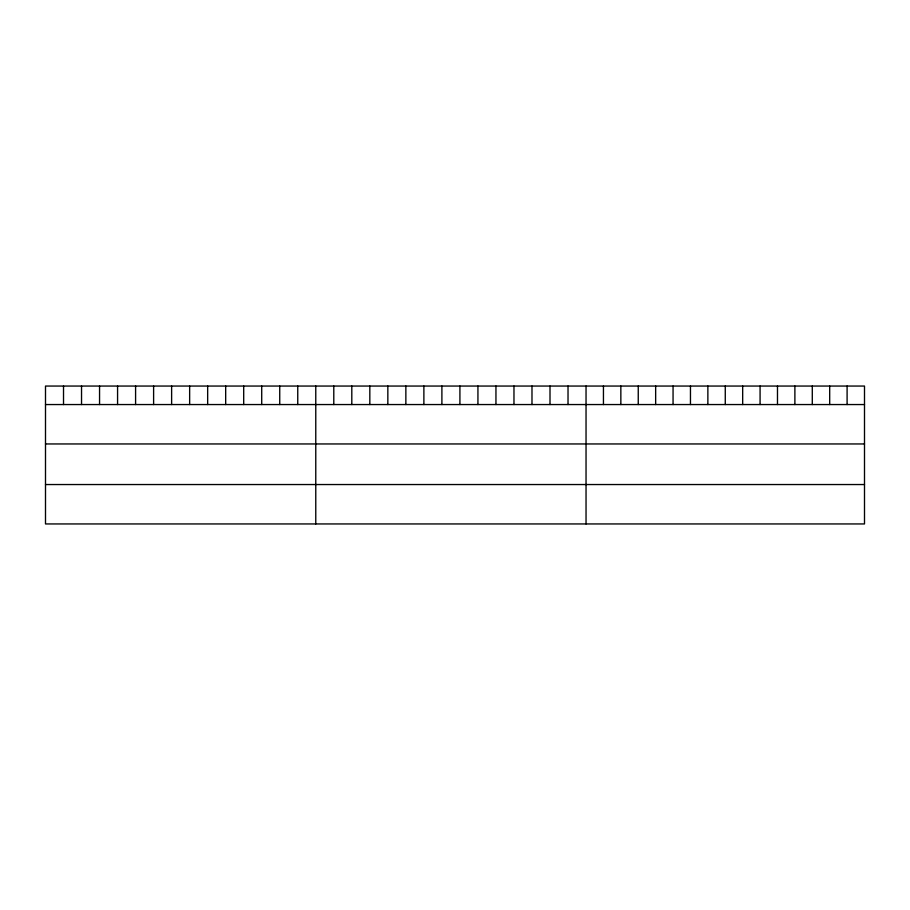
<?xml version="1.0" encoding="UTF-8"?>
<svg xmlns="http://www.w3.org/2000/svg" width="910" height="910" viewBox="0 0 910 910"><rect width="100%" height="100%" fill="white"/><g stroke="black" fill="none" stroke-linecap="round" stroke-linejoin="round"><path stroke-width="1.36" d="M864.5 404.552L864.5 523.944L45.5 523.944L45.5 386.056L864.5 386.056L864.5 404.552L45.5 404.552M45.5 443.955L864.5 443.955M45.5 484.541L864.5 484.541M847.096 386.056L847.096 404.552M829.692 386.056L829.692 404.552M812.289 386.056L812.289 404.552M794.885 386.056L794.885 404.552M777.481 386.056L777.481 404.552M760.077 386.056L760.077 404.552M742.674 386.056L742.674 404.552M725.27 386.056L725.27 404.552M707.866 386.056L707.866 404.552M690.462 386.056L690.462 404.552M673.059 386.056L673.059 404.552M655.655 386.056L655.655 404.552M638.251 386.056L638.251 404.552M620.847 386.056L620.847 404.552M603.444 386.056L603.444 404.552M586.04 386.056L586.04 523.944M568.022 386.056L568.022 404.552M550.004 386.056L550.004 404.552M531.986 386.056L531.986 404.552M513.968 386.056L513.968 404.552M495.95 386.056L495.95 404.552M477.932 386.056L477.932 404.552M459.914 386.056L459.914 404.552M441.896 386.056L441.896 404.552M423.878 386.056L423.878 404.552M405.86 386.056L405.86 404.552M387.842 386.056L387.842 404.552M369.824 386.056L369.824 404.552M351.806 386.056L351.806 404.552M333.788 386.056L333.788 404.552M315.77 386.056L315.77 523.944M297.752 386.056L297.752 404.552M279.734 386.056L279.734 404.552M261.716 386.056L261.716 404.552M243.698 386.056L243.698 404.552M225.68 386.056L225.68 404.552M207.662 386.056L207.662 404.552M189.644 386.056L189.644 404.552M171.626 386.056L171.626 404.552M153.608 386.056L153.608 404.552M135.59 386.056L135.59 404.552M117.572 386.056L117.572 404.552M99.554 386.056L99.554 404.552M81.536 386.056L81.536 404.552M63.518 386.056L63.518 404.552"/></g></svg>
